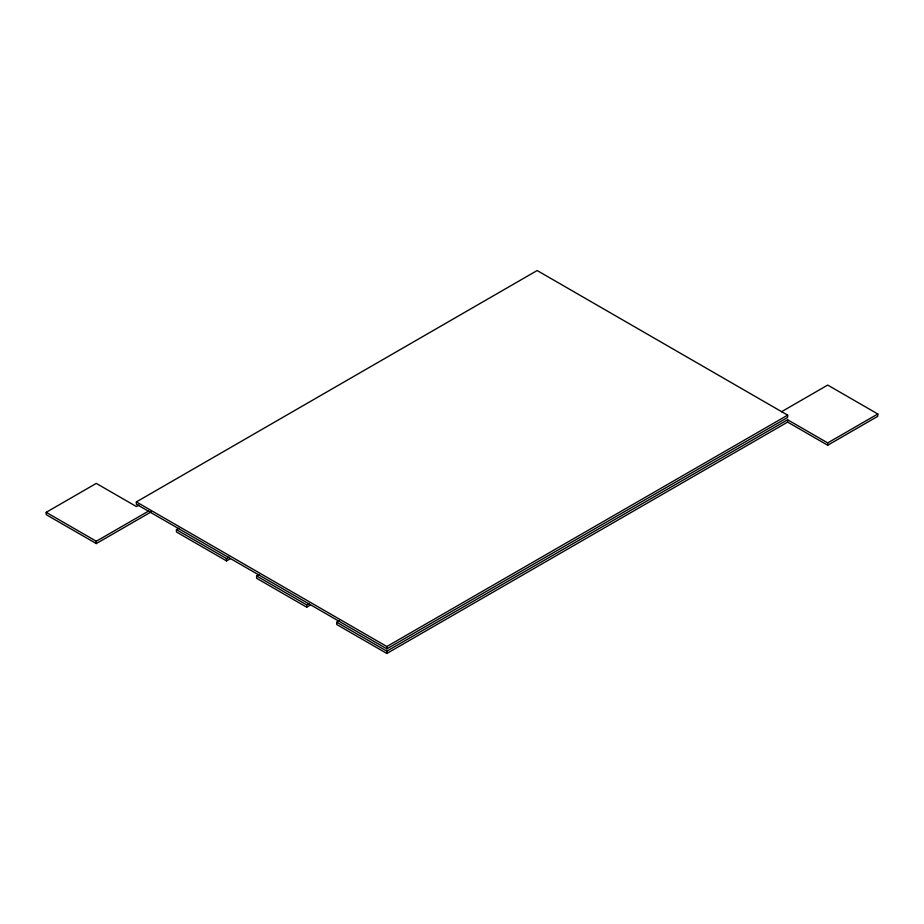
<?xml version="1.0" encoding="UTF-8"?>
<svg xmlns="http://www.w3.org/2000/svg" width="924" height="924" viewBox="0 0 924 924"><rect width="100%" height="100%" fill="white"/><g stroke="black" fill="none" stroke-linecap="round" stroke-linejoin="round"><path stroke-width="1.39" d="M151.247 511.838L96.292 543.566L46.2 514.645L46.2 512.323L96.292 483.402L136.371 506.537L138.866 505.105M136.371 501.917L537.144 270.536L787.629 415.142L787.629 417.463L386.856 648.844L136.371 504.227L136.371 501.917L386.856 646.523L787.629 415.142M46.2 512.323L96.292 541.245L148.752 510.96M230.295 558.754L226.542 560.914L176.449 531.993L176.449 529.683L178.944 528.239M176.449 529.683L226.542 558.604L229.048 557.16M310.441 605.035L306.699 607.195L256.606 578.274L256.606 575.952L259.101 574.52M256.606 575.952L306.699 604.874L309.193 603.441M781.496 411.746L827.708 385.065L877.8 413.987L877.8 416.297L827.708 445.229L787.629 422.083L386.856 653.464L336.763 624.543L336.763 622.233L339.258 620.789M336.763 622.233L386.856 651.154L787.629 419.773L827.708 442.908L877.8 413.987M827.708 442.908L827.708 445.229M787.629 419.773L787.629 422.083M386.856 646.523L386.856 648.844M386.856 651.154L386.856 653.464M306.699 604.874L306.699 607.195M226.542 558.604L226.542 560.914M96.292 541.245L96.292 543.566"/></g></svg>
